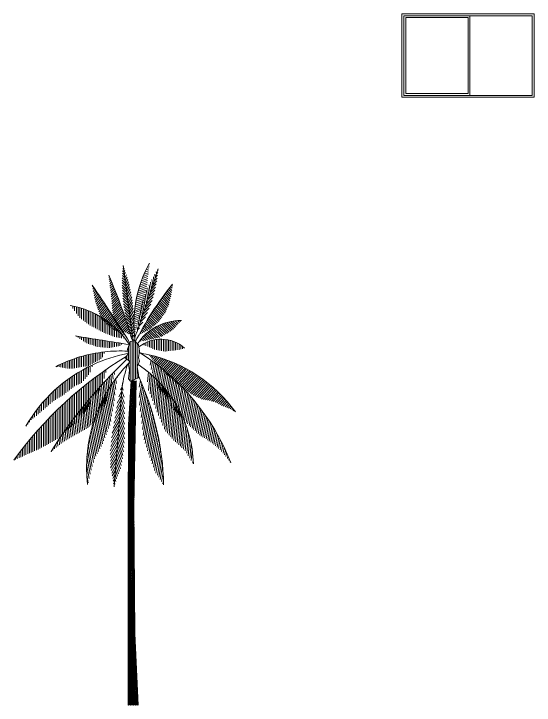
# Model space of a CAD drawing. Header units: millimetres. Extents: x -106 to 2534, y 21 to 2786.
# Drawn here: x 1225.35 to 1232.84, y 1395.82 to 1405.75 of the extents above; entities that cross this region are included whole.
import ezdxf

# ---------------------------------------------------------------- set-up
doc = ezdxf.new("R2010")
doc.units = ezdxf.units.MM
doc.layers.add('ARBOLES', color=72, linetype='Continuous', lineweight=0)
doc.layers.add('puerta . lejan', color=64, linetype='Continuous', lineweight=13)

# ---------------------------------------------------------------- blocks, each defined once
blk = doc.blocks.new('*X132')
at = {"color": 0}
for p, q in [((18.5937, 10.2216), (18.5989, 10.2268)), ((18.5968, 10.1964), (18.6074, 10.207)), ((18.5999, 10.1712), (18.6159, 10.1872)), ((18.603, 10.146), (18.6243, 10.1673)), ((18.6061, 10.1208), (18.6327, 10.1474)), ((18.6091, 10.0956), (18.641, 10.1274)), ((18.6122, 10.0704), (18.6492, 10.1073)), ((18.6153, 10.0452), (18.6574, 10.0872)), ((18.6184, 10.02), (18.6655, 10.0671)), ((18.6215, 9.9948), (18.6735, 10.0468)), ((18.6246, 9.9696), (18.6815, 10.0265)), ((18.6265, 9.9433), (18.6894, 10.0061)), ((18.6283, 9.9167), (18.6973, 9.9857)), ((18.63, 9.8902), (18.7051, 9.9652)), ((18.6318, 9.8636), (18.7128, 9.9447)), ((18.6335, 9.8371), (18.7205, 9.9241)), ((18.6375, 9.8128), (18.7281, 9.9034)), ((18.6416, 9.7887), (18.7356, 9.8826)), ((18.6458, 9.7645), (18.7431, 9.8618)), ((18.651, 9.7415), (18.7505, 9.841)), ((18.6585, 9.7207), (18.7579, 9.82)), ((18.666, 9.6999), (18.7651, 9.799)), ((18.6735, 9.6791), (18.7723, 9.7779)), ((18.6849, 9.6622), (18.7795, 9.7568)), ((18.6982, 9.6472), (18.7866, 9.7356)), ((18.7115, 9.6323), (18.7936, 9.7143)), ((18.7249, 9.6173), (18.8005, 9.693)), ((18.7423, 9.6065), (18.8074, 9.6716)), ((18.7618, 9.5977), (18.8142, 9.6501)), ((18.7812, 9.5888), (18.821, 9.6286)), ((18.8005, 9.5799), (18.8276, 9.607)), ((18.8199, 9.5709), (18.8342, 9.5853)), ((18.8394, 9.5621), (18.8408, 9.5635))]:
    blk.add_line(p, q, dxfattribs=at)
blk = doc.blocks.new('*X131')
at = {"color": 0}
for p, q in [((18.7583, 10.3462), (18.7561, 10.3484)), ((18.7712, 10.2484), (18.75, 10.2697)), ((18.7669, 10.281), (18.7517, 10.2962)), ((18.7626, 10.3136), (18.7537, 10.3225)), ((18.7842, 10.1507), (18.7471, 10.1877)), ((18.7798, 10.1832), (18.7477, 10.2154)), ((18.7755, 10.2158), (18.7487, 10.2427)), ((18.7885, 10.1181), (18.7469, 10.1596)), ((18.7928, 10.0855), (18.7472, 10.1311)), ((18.7971, 10.0529), (18.7478, 10.1021)), ((18.8014, 10.0203), (18.749, 10.0727)), ((18.8057, 9.9877), (18.7506, 10.0428)), ((18.81, 9.9551), (18.7527, 10.0124)), ((18.8144, 9.9225), (18.7553, 9.9815)), ((18.8187, 9.8899), (18.7585, 9.95)), ((18.823, 9.8573), (18.7624, 9.9179)), ((18.8273, 9.8247), (18.7668, 9.8851)), ((18.8316, 9.7921), (18.772, 9.8517)), ((18.8359, 9.7595), (18.7779, 9.8175)), ((18.8402, 9.7269), (18.7846, 9.7825)), ((18.8446, 9.6943), (18.7921, 9.7467)), ((18.8489, 9.6617), (18.8006, 9.7099)), ((18.8532, 9.6291), (18.8102, 9.6721)), ((18.8575, 9.5965), (18.8209, 9.6331)), ((18.8618, 9.5639), (18.8329, 9.5928)), ((18.8661, 9.5313), (18.8463, 9.5511)), ((18.8704, 9.4987), (18.8614, 9.5077))]:
    blk.add_line(p, q, dxfattribs=at)
blk = doc.blocks.new('*X130')
at = {"color": 0}
for p, q in [((19.0332, 10.3329), (19.0551, 10.3408)), ((19.0466, 10.3591), (19.0576, 10.3631)), ((18.987, 10.2309), (19.0448, 10.252)), ((18.9975, 10.256), (19.0474, 10.2742)), ((19.0087, 10.2814), (19.05, 10.2964)), ((19.0206, 10.307), (19.0525, 10.3186)), ((18.9592, 10.157), (19.0372, 10.1854)), ((18.9679, 10.1814), (19.0397, 10.2076)), ((18.9772, 10.2061), (19.0423, 10.2298)), ((18.9299, 10.0612), (19.0284, 10.097)), ((18.9365, 10.0848), (19.0306, 10.1191)), ((18.9435, 10.1087), (19.0328, 10.1412)), ((18.9511, 10.1327), (19.035, 10.1633)), ((18.9129, 9.9911), (19.017, 10.029)), ((18.9181, 10.0143), (19.0227, 10.0524)), ((18.9238, 10.0377), (19.0262, 10.0749)), ((18.8962, 9.8999), (18.9943, 9.9356)), ((18.8998, 9.9225), (19, 9.959)), ((18.9038, 9.9452), (19.0057, 9.9823)), ((18.9081, 9.9681), (19.0113, 10.0057)), ((18.8878, 9.833), (18.9762, 9.8652)), ((18.8902, 9.8552), (18.9824, 9.8887)), ((18.8931, 9.8775), (18.9887, 9.9123)), ((18.8826, 9.7673), (18.9575, 9.7945)), ((18.884, 9.789), (18.9637, 9.8181)), ((18.8857, 9.811), (18.97, 9.8416)), ((18.8803, 9.6813), (18.9289, 9.699)), ((18.8804, 9.7026), (18.9364, 9.723)), ((18.8808, 9.724), (18.9439, 9.747)), ((18.8815, 9.7456), (18.9513, 9.771)), ((18.8805, 9.6601), (18.9214, 9.675)), ((18.881, 9.639), (18.9139, 9.651)), ((18.8818, 9.618), (18.9064, 9.627)), ((18.8829, 9.5971), (18.8989, 9.6029)), ((18.8844, 9.5764), (18.8882, 9.5778))]:
    blk.add_line(p, q, dxfattribs=at)
blk = doc.blocks.new('*X129')
at = {"color": 0}
for p, q in [((19.1408, 10.2596), (19.1576, 10.2764)), ((19.1553, 10.3023), (19.1604, 10.3074)), ((19.0974, 10.1313), (19.1448, 10.1787)), ((19.1119, 10.174), (19.1499, 10.2121)), ((19.1263, 10.2168), (19.1542, 10.2446)), ((19.0685, 10.0458), (19.1316, 10.1089)), ((19.0829, 10.0885), (19.1387, 10.1443)), ((19.0395, 9.9603), (19.1138, 10.0345)), ((19.054, 10.003), (19.1233, 10.0724)), ((19.0106, 9.8748), (19.09, 9.9542)), ((19.025, 9.9175), (19.1027, 9.9952)), ((18.9816, 9.7892), (19.058, 9.8657)), ((18.9961, 9.832), (19.0752, 9.9111)), ((18.9672, 9.7465), (19.0379, 9.8172)), ((18.9382, 9.661), (18.9845, 9.7073)), ((18.9527, 9.7037), (19.0138, 9.7649)), ((18.9238, 9.6182), (18.9472, 9.6417))]:
    blk.add_line(p, q, dxfattribs=at)
blk = doc.blocks.new('*X128')
at = {"color": 0}
for p, q in [((19.3168, 10.0705), (19.2898, 10.0976)), ((19.3201, 10.0956), (19.3022, 10.1134)), ((19.3233, 10.1206), (19.3148, 10.1291)), ((19.2944, 9.9515), (19.2287, 10.0173)), ((19.3002, 9.974), (19.2407, 10.0335)), ((19.3061, 9.9964), (19.2529, 10.0496)), ((19.3103, 10.0204), (19.2651, 10.0657)), ((19.3136, 10.0455), (19.2774, 10.0817)), ((19.2568, 9.8477), (19.1695, 9.935)), ((19.2657, 9.8671), (19.1812, 9.9516)), ((19.2746, 9.8865), (19.1929, 9.9682)), ((19.2828, 9.9066), (19.2048, 9.9846)), ((19.2886, 9.929), (19.2167, 10.001)), ((19.2148, 9.7766), (19.1236, 9.8677)), ((19.2269, 9.7928), (19.135, 9.8847)), ((19.239, 9.8089), (19.1464, 9.9015)), ((19.2479, 9.8283), (19.1579, 9.9183)), ((19.1531, 9.6969), (19.0681, 9.7818)), ((19.1663, 9.7119), (19.0791, 9.7992)), ((19.1784, 9.7281), (19.0901, 9.8164)), ((19.1905, 9.7443), (19.1012, 9.8336)), ((19.2027, 9.7604), (19.1124, 9.8507)), ((19.0916, 9.6452), (19.0252, 9.7116)), ((19.107, 9.6581), (19.0358, 9.7293)), ((19.1224, 9.671), (19.0465, 9.7469)), ((19.1377, 9.6839), (19.0573, 9.7644)), ((19.0041, 9.5913), (18.9735, 9.6219)), ((19.0229, 9.6007), (18.9837, 9.64)), ((19.0418, 9.6102), (18.9939, 9.658)), ((19.0606, 9.6196), (19.0043, 9.676)), ((19.0762, 9.6323), (19.0147, 9.6938)), ((18.9476, 9.5629), (18.9435, 9.5671)), ((18.9664, 9.5724), (18.9534, 9.5854)), ((18.9853, 9.5818), (18.9634, 9.6037))]:
    blk.add_line(p, q, dxfattribs=at)
blk = doc.blocks.new('*X127')
at = {"color": 0}
for p, q in [((19.3205, 9.6143), (19.2391, 9.6957)), ((19.3368, 9.6263), (19.2608, 9.7023)), ((19.3507, 9.6407), (19.2833, 9.7081)), ((19.3642, 9.6555), (19.3065, 9.7132)), ((19.3776, 9.6703), (19.3305, 9.7175)), ((19.3911, 9.6851), (19.3554, 9.7209)), ((19.4046, 9.6999), (19.3812, 9.7233)), ((19.4181, 9.7147), (19.4082, 9.7246)), ((19.1776, 9.5309), (19.0867, 9.6218)), ((19.1968, 9.5401), (19.1039, 9.633)), ((19.2151, 9.55), (19.1215, 9.6436)), ((19.2335, 9.5599), (19.1397, 9.6537)), ((19.2519, 9.5698), (19.1584, 9.6632)), ((19.2703, 9.5797), (19.1777, 9.6722)), ((19.2879, 9.5904), (19.1976, 9.6807)), ((19.3042, 9.6023), (19.218, 9.6885)), ((19.0384, 9.5004), (18.9938, 9.545)), ((19.0616, 9.5055), (19.0081, 9.559)), ((19.0848, 9.5106), (19.0229, 9.5725)), ((19.108, 9.5157), (19.0381, 9.5856)), ((19.1312, 9.5207), (19.0538, 9.5981)), ((19.1544, 9.5258), (19.07, 9.6102)), ((18.9654, 9.4886), (18.9537, 9.5003)), ((18.9901, 9.4922), (18.9666, 9.5156)), ((19.0147, 9.4958), (18.98, 9.5306))]:
    blk.add_line(p, q, dxfattribs=at)
blk = doc.blocks.new('*X126')
at = {"color": 0}
for p, q in [((18.4048, 10.1104), (18.4104, 10.1172)), ((18.4094, 10.0849), (18.4221, 10.1)), ((18.4141, 10.0593), (18.4337, 10.0827)), ((18.4187, 10.0337), (18.4453, 10.0654)), ((18.4234, 10.0081), (18.4569, 10.0481)), ((18.4285, 9.9832), (18.4685, 10.0308)), ((18.435, 9.9598), (18.4801, 10.0135)), ((18.4414, 9.9364), (18.4917, 9.9962)), ((18.4479, 9.9129), (18.5032, 9.9789)), ((18.4544, 9.8895), (18.5148, 9.9615)), ((18.4617, 9.8671), (18.5263, 9.9441)), ((18.4698, 9.8457), (18.5378, 9.9268)), ((18.4779, 9.8242), (18.5493, 9.9094)), ((18.486, 9.8028), (18.5608, 9.892)), ((18.4941, 9.7814), (18.5723, 9.8745)), ((18.5023, 9.7599), (18.5838, 9.8571)), ((18.5104, 9.7385), (18.5953, 9.8396)), ((18.5241, 9.7237), (18.6067, 9.8222)), ((18.5386, 9.7099), (18.6182, 9.8047)), ((18.5532, 9.6961), (18.6296, 9.7872)), ((18.5677, 9.6823), (18.641, 9.7697)), ((18.5822, 9.6685), (18.6524, 9.7522)), ((18.5978, 9.6559), (18.6638, 9.7346)), ((18.6141, 9.6443), (18.6752, 9.7171)), ((18.6304, 9.6326), (18.6865, 9.6995)), ((18.6467, 9.621), (18.6979, 9.6819)), ((18.6631, 9.6093), (18.7092, 9.6643)), ((18.6808, 9.5993), (18.7206, 9.6467)), ((18.6994, 9.5904), (18.7319, 9.6291)), ((18.718, 9.5814), (18.7432, 9.6115)), ((18.7366, 9.5725), (18.7545, 9.5938)), ((18.7552, 9.5635), (18.7658, 9.5762)), ((18.7737, 9.5545), (18.7771, 9.5585))]:
    blk.add_line(p, q, dxfattribs=at)
blk = doc.blocks.new('*X125')
at = {"color": 0}
for p, q in [((18.18, 9.8629), (18.18, 9.8872)), ((18.2, 9.8343), (18.2, 9.8829)), ((18.22, 9.8056), (18.22, 9.8782)), ((18.24, 9.7769), (18.24, 9.873)), ((18.26, 9.7544), (18.26, 9.8674)), ((18.28, 9.7397), (18.28, 9.8613)), ((18.3, 9.725), (18.3, 9.8547)), ((18.32, 9.7104), (18.32, 9.8477)), ((18.34, 9.6957), (18.34, 9.8401)), ((18.36, 9.681), (18.36, 9.8321)), ((18.38, 9.6683), (18.38, 9.8236)), ((18.4, 9.6576), (18.4, 9.8145)), ((18.42, 9.6468), (18.42, 9.8049)), ((18.44, 9.636), (18.44, 9.7947)), ((18.46, 9.6253), (18.46, 9.7839)), ((18.48, 9.6145), (18.48, 9.7725)), ((18.5, 9.6037), (18.5, 9.7605)), ((18.52, 9.593), (18.52, 9.7478)), ((18.54, 9.5847), (18.54, 9.7345)), ((18.56, 9.577), (18.56, 9.7204)), ((18.58, 9.5693), (18.58, 9.7055)), ((18.6, 9.5616), (18.6, 9.6898)), ((18.62, 9.5539), (18.62, 9.6733)), ((18.64, 9.5462), (18.64, 9.6559)), ((18.66, 9.5385), (18.66, 9.6375)), ((18.68, 9.5313), (18.68, 9.618)), ((18.7, 9.5284), (18.7, 9.5973)), ((18.72, 9.5256), (18.72, 9.5754)), ((18.74, 9.5227), (18.74, 9.5521)), ((18.76, 9.5199), (18.76, 9.5273))]:
    blk.add_line(p, q, dxfattribs=at)
blk = doc.blocks.new('*X124')
at = {"color": 0}
for p, q in [((18.22, 9.5416), (18.22, 9.5462)), ((18.24, 9.528), (18.24, 9.5428)), ((18.26, 9.5145), (18.26, 9.5394)), ((18.28, 9.501), (18.28, 9.536)), ((18.3, 9.4874), (18.3, 9.5327)), ((18.32, 9.4739), (18.32, 9.5293)), ((18.34, 9.4656), (18.34, 9.526)), ((18.36, 9.4581), (18.36, 9.5226)), ((18.38, 9.4506), (18.38, 9.5193)), ((18.4, 9.4431), (18.4, 9.516)), ((18.42, 9.4356), (18.42, 9.5127)), ((18.44, 9.4281), (18.44, 9.5094)), ((18.46, 9.4236), (18.46, 9.5062)), ((18.48, 9.4214), (18.48, 9.5029)), ((18.5, 9.4191), (18.5, 9.4997)), ((18.52, 9.4169), (18.52, 9.4964)), ((18.54, 9.4147), (18.54, 9.4932)), ((18.56, 9.4125), (18.56, 9.49)), ((18.58, 9.4102), (18.58, 9.4868)), ((18.6, 9.4106), (18.6, 9.4836)), ((18.62, 9.4142), (18.62, 9.4805)), ((18.64, 9.4179), (18.64, 9.4773)), ((18.66, 9.4215), (18.66, 9.4742)), ((18.68, 9.4251), (18.68, 9.471)), ((18.7, 9.4288), (18.7, 9.4679)), ((18.72, 9.4324), (18.72, 9.4648)), ((18.74, 9.4488), (18.74, 9.4617))]:
    blk.add_line(p, q, dxfattribs=at)
blk = doc.blocks.new('*X123')
at = {"color": 0}
for p, q in [((19, 9.4426), (19, 9.462)), ((19.02, 9.4341), (19.02, 9.4719)), ((19.04, 9.4257), (19.04, 9.4805)), ((19.06, 9.4172), (19.06, 9.4879)), ((19.08, 9.4088), (19.08, 9.4941)), ((19.1, 9.4003), (19.1, 9.4992)), ((19.12, 9.3926), (19.12, 9.5033)), ((19.14, 9.3889), (19.14, 9.5064)), ((19.16, 9.3851), (19.16, 9.5085)), ((19.18, 9.3813), (19.18, 9.5096)), ((19.2, 9.3776), (19.2, 9.5097)), ((19.22, 9.3738), (19.22, 9.5089)), ((19.24, 9.3701), (19.24, 9.5071)), ((19.26, 9.3716), (19.26, 9.5043)), ((19.28, 9.3741), (19.28, 9.5005)), ((19.3, 9.3766), (19.3, 9.4956)), ((19.32, 9.3791), (19.32, 9.4897)), ((19.34, 9.3816), (19.34, 9.4826)), ((19.36, 9.3841), (19.36, 9.4744)), ((19.38, 9.3866), (19.38, 9.4649)), ((19.4, 9.3891), (19.4, 9.454)), ((19.42, 9.3947), (19.42, 9.4417)), ((19.44, 9.4005), (19.44, 9.4276)), ((19.46, 9.4064), (19.46, 9.4117))]:
    blk.add_line(p, q, dxfattribs=at)
blk = doc.blocks.new('*X122')
at = {"color": 0}
for p, q in [((18.7509, 9.0051), (18.7505, 9.0061)), ((18.7675, 8.8426), (18.7427, 8.9107)), ((18.7592, 8.9238), (18.7466, 8.9584)), ((18.773, 8.7689), (18.7388, 8.863)), ((18.773, 8.652), (18.7309, 8.7676)), ((18.773, 8.7105), (18.7349, 8.8153)), ((18.773, 8.535), (18.7231, 8.6722)), ((18.773, 8.5935), (18.727, 8.7199)), ((18.773, 8.4766), (18.7192, 8.6245)), ((18.7714, 8.3639), (18.7113, 8.5291)), ((18.773, 8.4181), (18.7152, 8.5768)), ((18.7652, 8.2641), (18.7035, 8.4337)), ((18.7683, 8.314), (18.7074, 8.4814)), ((18.7621, 8.2142), (18.6996, 8.386)), ((18.7485, 8.1347), (18.6917, 8.2906)), ((18.7559, 8.1727), (18.6956, 8.3383)), ((18.7336, 8.0586), (18.6839, 8.1952)), ((18.741, 8.0966), (18.6878, 8.2429)), ((18.7261, 8.0206), (18.6799, 8.1475)), ((18.7045, 7.963), (18.6721, 8.0521)), ((18.7155, 7.9914), (18.676, 8.0998)), ((18.6829, 7.9054), (18.6643, 7.9567)), ((18.6936, 7.9345), (18.6682, 8.0044)), ((18.6728, 7.8747), (18.6603, 7.909)), ((18.6526, 7.8133), (18.6525, 7.8136)), ((18.6627, 7.844), (18.6564, 7.8613))]:
    blk.add_line(p, q, dxfattribs=at)
blk = doc.blocks.new('*X121')
at = {"color": 0}
for p, q in [((18.6899, 9.0645), (18.6873, 9.0791)), ((18.6551, 8.8013), (18.6222, 8.9877)), ((18.6638, 8.8671), (18.6383, 9.0115)), ((18.6725, 8.9329), (18.6546, 9.0347)), ((18.6812, 8.9987), (18.6709, 9.0572)), ((18.6256, 8.6232), (18.5746, 8.9119)), ((18.6354, 8.6824), (18.5904, 8.938)), ((18.6453, 8.7416), (18.6062, 8.9632)), ((18.5895, 8.482), (18.5284, 8.8286)), ((18.6036, 8.5172), (18.5437, 8.8573)), ((18.6157, 8.564), (18.5591, 8.8851)), ((18.5613, 8.4115), (18.4985, 8.768)), ((18.5754, 8.4467), (18.5134, 8.7988)), ((18.5191, 8.3058), (18.4552, 8.6677)), ((18.5332, 8.341), (18.4694, 8.7025)), ((18.5473, 8.3763), (18.4838, 8.7359)), ((18.4886, 8.2483), (18.4278, 8.593)), ((18.504, 8.2763), (18.4414, 8.6312)), ((18.4578, 8.1924), (18.4018, 8.5099)), ((18.4732, 8.2204), (18.4146, 8.5526)), ((18.4424, 8.1644), (18.3895, 8.4645)), ((18.4148, 8.0911), (18.3668, 8.3629)), ((18.4274, 8.1344), (18.3778, 8.4157)), ((18.4021, 8.0478), (18.3568, 8.3049)), ((18.3894, 8.0045), (18.3479, 8.24)), ((18.3771, 7.9589), (18.3408, 8.1651)), ((18.3655, 7.9098), (18.3366, 8.0738)), ((18.3538, 7.8607), (18.3389, 7.9453))]:
    blk.add_line(p, q, dxfattribs=at)
blk = doc.blocks.new('*X120')
at = {"color": 0}
for p, q in [((18.6734, 9.1523), (18.6732, 9.1545)), ((18.5969, 8.8792), (18.5811, 9.0599)), ((18.613, 8.9244), (18.5995, 9.0792)), ((18.6274, 8.99), (18.6179, 9.0983)), ((18.642, 9.0522), (18.6363, 9.1172)), ((18.6577, 9.1023), (18.6547, 9.1359)), ((18.5297, 8.7288), (18.5077, 8.981)), ((18.5468, 8.763), (18.526, 9.001)), ((18.5639, 8.7972), (18.5444, 9.0208)), ((18.5805, 8.8374), (18.5627, 9.0404)), ((18.4775, 8.6375), (18.4528, 8.9198)), ((18.4951, 8.666), (18.4711, 8.9404)), ((18.5127, 8.6946), (18.4894, 8.9608)), ((18.4058, 8.5392), (18.3799, 8.8355)), ((18.4245, 8.5552), (18.3981, 8.8569)), ((18.4423, 8.5806), (18.4163, 8.878)), ((18.4599, 8.609), (18.4345, 8.899)), ((18.3307, 8.4796), (18.3072, 8.7477)), ((18.3498, 8.4912), (18.3254, 8.77)), ((18.3684, 8.5072), (18.3435, 8.792)), ((18.3871, 8.5232), (18.3617, 8.8139)), ((18.2732, 8.4481), (18.253, 8.6796)), ((18.2924, 8.4586), (18.271, 8.7026)), ((18.3115, 8.4691), (18.2891, 8.7253)), ((18.1966, 8.4062), (18.1809, 8.5854)), ((18.2158, 8.4167), (18.1989, 8.6093)), ((18.2349, 8.4271), (18.2169, 8.633)), ((18.2541, 8.4376), (18.2349, 8.6564)), ((18.1393, 8.3724), (18.1271, 8.5121)), ((18.1584, 8.3839), (18.145, 8.5368)), ((18.1775, 8.3955), (18.163, 8.5612)), ((18.0821, 8.3376), (18.0735, 8.4363)), ((18.1012, 8.3492), (18.0913, 8.4619)), ((18.1203, 8.3608), (18.1092, 8.4871)), ((18.0256, 8.295), (18.0201, 8.358)), ((18.0444, 8.31), (18.0379, 8.3844)), ((18.0632, 8.3249), (18.0557, 8.4105)), ((17.9693, 8.25), (17.967, 8.2769)), ((17.9881, 8.265), (17.9847, 8.3042)), ((18.0069, 8.28), (18.0024, 8.3313)), ((17.9318, 8.2201), (17.9317, 8.2212)), ((17.9506, 8.235), (17.9493, 8.2492))]:
    blk.add_line(p, q, dxfattribs=at)
blk = doc.blocks.new('*X119')
at = {"color": 0}
for p, q in [((18.54, 9.0588), (18.54, 9.145)), ((18.56, 9.1271), (18.56, 9.159)), ((18.44, 8.8552), (18.44, 9.0727)), ((18.46, 8.8859), (18.46, 9.0875)), ((18.48, 8.9218), (18.48, 9.1022)), ((18.5, 8.9618), (18.5, 9.1166)), ((18.52, 9.0018), (18.52, 9.1309)), ((18.32, 8.6772), (18.32, 8.9801)), ((18.34, 8.7027), (18.34, 8.996)), ((18.36, 8.7327), (18.36, 9.0118)), ((18.38, 8.7634), (18.38, 9.0273)), ((18.4, 8.794), (18.4, 9.0426)), ((18.42, 8.8246), (18.42, 9.0578)), ((18.24, 8.5751), (18.24, 8.9146)), ((18.26, 8.6006), (18.26, 8.9313)), ((18.28, 8.6261), (18.28, 8.9478)), ((18.3, 8.6516), (18.3, 8.9641)), ((18.14, 8.4879), (18.14, 8.8281)), ((18.16, 8.5042), (18.16, 8.8458)), ((18.18, 8.5205), (18.18, 8.8633)), ((18.2, 8.5367), (18.2, 8.8806)), ((18.22, 8.553), (18.22, 8.8977)), ((18.06, 8.4173), (18.06, 8.755)), ((18.08, 8.4354), (18.08, 8.7736)), ((18.1, 8.4534), (18.1, 8.792)), ((18.12, 8.4715), (18.12, 8.8102)), ((17.98, 8.3515), (17.98, 8.6781)), ((18, 8.3631), (18, 8.6977)), ((18.02, 8.3812), (18.02, 8.717)), ((18.04, 8.3992), (18.04, 8.7361)), ((17.9, 8.3076), (17.9, 8.5971)), ((17.92, 8.3186), (17.92, 8.6178)), ((17.94, 8.3296), (17.94, 8.6381)), ((17.96, 8.3405), (17.96, 8.6582)), ((17.82, 8.2637), (17.82, 8.5118)), ((17.84, 8.2747), (17.84, 8.5336)), ((17.86, 8.2856), (17.86, 8.555)), ((17.88, 8.2966), (17.88, 8.5762)), ((17.76, 8.2347), (17.76, 8.4447)), ((17.78, 8.2435), (17.78, 8.4674)), ((17.8, 8.2527), (17.8, 8.4898)), ((17.68, 8.1994), (17.68, 8.3507)), ((17.7, 8.2082), (17.7, 8.3747)), ((17.72, 8.217), (17.72, 8.3984)), ((17.74, 8.2259), (17.74, 8.4217)), ((17.62, 8.1723), (17.62, 8.2766)), ((17.64, 8.1814), (17.64, 8.3017)), ((17.66, 8.1905), (17.66, 8.3264)), ((17.56, 8.1451), (17.56, 8.199)), ((17.58, 8.1542), (17.58, 8.2253)), ((17.6, 8.1633), (17.6, 8.2511)), ((17.52, 8.1269), (17.52, 8.1452)), ((17.54, 8.136), (17.54, 8.1723))]:
    blk.add_line(p, q, dxfattribs=at)
blk = doc.blocks.new('*X118')
at = {"color": 0}
for p, q in [((19.0289, 9.1391), (19.0294, 9.1446)), ((19.0386, 9.0197), (19.0482, 9.1295)), ((19.05, 8.9205), (19.0669, 9.1139)), ((19.0665, 8.8804), (19.0855, 9.0977)), ((19.0831, 8.8404), (19.1042, 9.081)), ((19.0996, 8.7994), (19.1227, 9.0638)), ((19.116, 8.7568), (19.1412, 9.0459)), ((19.1323, 8.7143), (19.1597, 9.0275)), ((19.1487, 8.6718), (19.1781, 9.0084)), ((19.1653, 8.6322), (19.1965, 8.9886)), ((19.182, 8.5935), (19.2147, 8.9682)), ((19.1987, 8.5548), (19.233, 8.9469)), ((19.2153, 8.5161), (19.2511, 8.9249)), ((19.232, 8.4774), (19.2692, 8.9021)), ((19.2496, 8.449), (19.2872, 8.8783)), ((19.2679, 8.4286), (19.3051, 8.8536)), ((19.2862, 8.4082), (19.3229, 8.8278)), ((19.3045, 8.3878), (19.3406, 8.8009)), ((19.3228, 8.3674), (19.3583, 8.7728)), ((19.3411, 8.347), (19.3758, 8.7433)), ((19.3597, 8.3299), (19.3931, 8.7124)), ((19.3783, 8.313), (19.4104, 8.6797)), ((19.3969, 8.2962), (19.4274, 8.6452)), ((19.4155, 8.2793), (19.4443, 8.6085)), ((19.4341, 8.2625), (19.4609, 8.5694)), ((19.4527, 8.2456), (19.4773, 8.5272)), ((19.4711, 8.2271), (19.4934, 8.4814)), ((19.4887, 8.1989), (19.5091, 8.4311)), ((19.5064, 8.1707), (19.5242, 8.3747)), ((19.524, 8.1425), (19.5386, 8.3099)), ((19.5416, 8.1143), (19.5518, 8.2315)), ((19.5592, 8.0861), (19.5626, 8.1253))]:
    blk.add_line(p, q, dxfattribs=at)
blk = doc.blocks.new('*X117')
at = {"color": 0}
for p, q in [((18.943, 8.8407), (18.9714, 9.0019)), ((18.9432, 8.9571), (18.9569, 9.0352)), ((18.9474, 8.7509), (18.9857, 8.9679)), ((18.9552, 8.6795), (18.9998, 8.933)), ((18.9631, 8.6096), (19.0139, 8.8973)), ((18.9713, 8.5409), (19.0277, 8.8606)), ((18.9795, 8.4722), (19.0414, 8.823)), ((18.9877, 8.4036), (19.0549, 8.7843)), ((18.9991, 8.3531), (19.0682, 8.7446)), ((19.0121, 8.3113), (19.0813, 8.7036)), ((19.025, 8.2695), (19.0941, 8.6613)), ((19.0379, 8.2277), (19.1067, 8.6177)), ((19.0514, 8.1887), (19.119, 8.5724)), ((19.065, 8.151), (19.1311, 8.5255)), ((19.0787, 8.1133), (19.1428, 8.4767)), ((19.0924, 8.0756), (19.1541, 8.4258)), ((19.106, 8.0379), (19.165, 8.3726)), ((19.1197, 8.0001), (19.1755, 8.3166)), ((19.1348, 7.9708), (19.1854, 8.2575)), ((19.1508, 7.9465), (19.1946, 8.1948)), ((19.1668, 7.9221), (19.2031, 8.1276)), ((19.1829, 7.8978), (19.2106, 8.055)), ((19.1989, 7.8734), (19.2169, 7.9754)), ((19.2149, 7.8491), (19.2215, 7.8863))]:
    blk.add_line(p, q, dxfattribs=at)
blk = doc.blocks.new('*X116')
at = {"color": 0}
for p, q in [((19.0689, 9.2094), (19.0791, 9.2671)), ((19.0804, 9.1596), (19.0971, 9.2541)), ((19.0935, 9.1186), (19.1151, 9.2408)), ((19.1074, 9.0821), (19.133, 9.2274)), ((19.1214, 9.0462), (19.1509, 9.2137)), ((19.1355, 9.0114), (19.1687, 9.1998)), ((19.1497, 8.9766), (19.1866, 9.1857)), ((19.1646, 8.9458), (19.2044, 9.1714)), ((19.1816, 8.927), (19.2221, 9.1568)), ((19.1986, 8.9082), (19.2398, 9.1421)), ((19.2156, 8.8895), (19.2575, 9.1271)), ((19.2326, 8.8707), (19.2751, 9.1118)), ((19.2482, 8.8441), (19.2927, 9.0963)), ((19.2635, 8.816), (19.3102, 9.0806)), ((19.2789, 8.7879), (19.3277, 9.0647)), ((19.295, 8.7643), (19.3451, 9.0485)), ((19.3115, 8.7424), (19.3625, 9.032)), ((19.3279, 8.7205), (19.3799, 9.0153)), ((19.3444, 8.6988), (19.3972, 8.9983)), ((19.3612, 8.6789), (19.4145, 8.981)), ((19.378, 8.6589), (19.4317, 8.9635)), ((19.3948, 8.639), (19.4489, 8.9457)), ((19.4118, 8.6202), (19.466, 8.9276)), ((19.4291, 8.6034), (19.4831, 8.9092)), ((19.4465, 8.5867), (19.5001, 8.8905)), ((19.4638, 8.5699), (19.517, 8.8715)), ((19.4812, 8.5531), (19.5339, 8.8522)), ((19.4985, 8.5363), (19.5508, 8.8326)), ((19.5159, 8.5196), (19.5676, 8.8127)), ((19.5333, 8.5031), (19.5843, 8.7924)), ((19.5508, 8.487), (19.601, 8.7718)), ((19.5682, 8.4708), (19.6176, 8.7508)), ((19.5857, 8.4546), (19.6341, 8.7295)), ((19.6031, 8.4385), (19.6506, 8.7078)), ((19.6206, 8.4223), (19.667, 8.6857)), ((19.6384, 8.4082), (19.6834, 8.6632)), ((19.6567, 8.3968), (19.6997, 8.6403)), ((19.675, 8.3855), (19.7159, 8.617)), ((19.6933, 8.3742), (19.732, 8.5933)), ((19.7117, 8.3628), (19.748, 8.5691)), ((19.7298, 8.3505), (19.764, 8.5444)), ((19.7479, 8.3381), (19.7799, 8.5193)), ((19.766, 8.3258), (19.7957, 8.4937)), ((19.7842, 8.3134), (19.8113, 8.4675)), ((19.802, 8.2991), (19.827, 8.4408)), ((19.8196, 8.2842), (19.8425, 8.4136)), ((19.8373, 8.2693), (19.8579, 8.3858)), ((19.855, 8.2544), (19.8731, 8.3573)), ((19.8723, 8.2375), (19.8883, 8.3282)), ((19.8893, 8.2184), (19.9034, 8.2985)), ((19.9062, 8.1993), (19.9183, 8.268)), ((19.9232, 8.1803), (19.9331, 8.2368)), ((19.9399, 8.1599), (19.9478, 8.2047)), ((19.9565, 8.1392), (19.9623, 8.1719)), ((19.9732, 8.1185), (19.9767, 8.1382)), ((19.9898, 8.0977), (19.9909, 8.1035))]:
    blk.add_line(p, q, dxfattribs=at)
blk = doc.blocks.new('*X115')
at = {"color": 0}
for p, q in [((19.0581, 9.3229), (19.0636, 9.3288)), ((19.0708, 9.3072), (19.0859, 9.3234)), ((19.0835, 9.2915), (19.108, 9.3178)), ((19.0962, 9.2758), (19.1298, 9.3119)), ((19.1094, 9.2606), (19.1515, 9.3057)), ((19.1226, 9.2455), (19.1729, 9.2994)), ((19.1374, 9.232), (19.1941, 9.2928)), ((19.1524, 9.2188), (19.215, 9.2859)), ((19.1675, 9.2056), (19.2358, 9.2788)), ((19.1825, 9.1924), (19.2563, 9.2715)), ((19.1962, 9.1777), (19.2766, 9.264)), ((19.2089, 9.1621), (19.2967, 9.2562)), ((19.2217, 9.1465), (19.3166, 9.2483)), ((19.2345, 9.1308), (19.3364, 9.2401)), ((19.2473, 9.1152), (19.3559, 9.2317)), ((19.2602, 9.0998), (19.3752, 9.2231)), ((19.2758, 9.0871), (19.3943, 9.2143)), ((19.2913, 9.0744), (19.4133, 9.2053)), ((19.3068, 9.0617), (19.4321, 9.1961)), ((19.3223, 9.049), (19.4506, 9.1867)), ((19.3378, 9.0363), (19.469, 9.1771)), ((19.3533, 9.0236), (19.4873, 9.1673)), ((19.3686, 9.0108), (19.5053, 9.1573)), ((19.384, 8.9979), (19.5232, 9.1472)), ((19.3994, 8.9851), (19.5409, 9.1368)), ((19.4148, 8.9723), (19.5584, 9.1263)), ((19.4302, 8.9595), (19.5757, 9.1155)), ((19.4456, 8.9467), (19.5929, 9.1046)), ((19.461, 8.9338), (19.6099, 9.0935)), ((19.4774, 8.9221), (19.6267, 9.0822)), ((19.4941, 8.9107), (19.6434, 9.0708)), ((19.5108, 8.8993), (19.6599, 9.0592)), ((19.5275, 8.8879), (19.6762, 9.0473)), ((19.5442, 8.8765), (19.6924, 9.0354)), ((19.5623, 8.8665), (19.7084, 9.0232)), ((19.5814, 8.8576), (19.7242, 9.0108)), ((19.6004, 8.8488), (19.7399, 8.9983)), ((19.6195, 8.8399), (19.7554, 8.9856)), ((19.6386, 8.8311), (19.7708, 8.9728)), ((19.6577, 8.8222), (19.7859, 8.9597)), ((19.6804, 8.8172), (19.801, 8.9465)), ((19.7042, 8.8134), (19.8158, 8.9331)), ((19.7281, 8.8097), (19.8305, 8.9196)), ((19.7505, 8.8044), (19.8451, 8.9058)), ((19.772, 8.7981), (19.8594, 8.8919)), ((19.7935, 8.7919), (19.8736, 8.8778)), ((19.815, 8.7856), (19.8877, 8.8636)), ((19.8358, 8.7786), (19.9016, 8.8491)), ((19.8537, 8.7685), (19.9153, 8.8345)), ((19.8717, 8.7584), (19.9289, 8.8197)), ((19.8896, 8.7483), (19.9423, 8.8048)), ((19.9092, 8.74), (19.9555, 8.7897)), ((19.9296, 8.7326), (19.9686, 8.7743)), ((19.95, 8.7251), (19.9815, 8.7589)), ((19.9705, 8.7177), (19.9942, 8.7432)), ((19.9896, 8.7089), (20.0068, 8.7273)), ((20.007, 8.6982), (20.0192, 8.7113)), ((20.0243, 8.6875), (20.0314, 8.6951)), ((20.0416, 8.6768), (20.0435, 8.6787))]:
    blk.add_line(p, q, dxfattribs=at)
blk = doc.blocks.new('*X114')
at = {"color": 0}
for p, q in [((18.24, 9.1834), (18.24, 9.3)), ((18.26, 9.1872), (18.26, 9.3062)), ((18.28, 9.1911), (18.28, 9.312)), ((18.3, 9.1942), (18.3, 9.3176)), ((18.32, 9.1972), (18.32, 9.3229)), ((18.34, 9.2002), (18.34, 9.328)), ((18.36, 9.2032), (18.36, 9.3327)), ((18.38, 9.2139), (18.38, 9.3372)), ((18.4, 9.2255), (18.4, 9.3415)), ((18.42, 9.2371), (18.42, 9.3455)), ((18.44, 9.2484), (18.44, 9.3492)), ((18.46, 9.2584), (18.46, 9.3526)), ((18.48, 9.2684), (18.48, 9.3558)), ((18.5, 9.2822), (18.5, 9.3587)), ((18.52, 9.3022), (18.52, 9.3614)), ((18.54, 9.3447), (18.54, 9.3638)), ((18.04, 9.1867), (18.04, 9.222)), ((18.06, 9.1829), (18.06, 9.2312)), ((18.08, 9.1791), (18.08, 9.2401)), ((18.1, 9.1757), (18.1, 9.2487)), ((18.12, 9.1747), (18.12, 9.2569)), ((18.14, 9.1738), (18.14, 9.2649)), ((18.16, 9.1728), (18.16, 9.2725)), ((18.18, 9.1718), (18.18, 9.2798)), ((18.2, 9.1757), (18.2, 9.2868)), ((18.22, 9.1795), (18.22, 9.2936)), ((18, 9.1923), (18, 9.2026)), ((18.02, 9.1905), (18.02, 9.2125))]:
    blk.add_line(p, q, dxfattribs=at)
blk = doc.blocks.new('*X113')
at = {"color": 0}
for p, q in [((18.84, 9.032), (18.84, 9.4766)), ((18.86, 9.0359), (18.86, 9.4899)), ((18.88, 9.0443), (18.88, 9.4958)), ((18.9, 9.0527), (18.9, 9.4791)), ((18.92, 9.061), (18.92, 9.4591)), ((18.82, 9.265), (18.82, 9.429)), ((18.94, 9.339), (18.94, 9.4018)), ((18.8, 9.2798), (18.8, 9.3193)), ((18.82, 9.2121), (18.82, 9.2224)), ((18.94, 9.244), (18.94, 9.2714)), ((18.82, 9.0521), (18.82, 9.0648))]:
    blk.add_line(p, q, dxfattribs=at)
blk = doc.blocks.new('*X112')
at = {"color": 0}
for p, q in [((18.26, 8.9979), (18.26, 9.1388)), ((18.28, 9.01), (18.28, 9.1504)), ((18.3, 9.0325), (18.3, 9.1616)), ((18.32, 9.0551), (18.32, 9.1725)), ((18.34, 9.0776), (18.34, 9.183)), ((18.36, 9.1001), (18.36, 9.1932)), ((18.38, 9.1311), (18.38, 9.2031)), ((18.4, 9.1915), (18.4, 9.2127)), ((18.14, 8.9238), (18.14, 9.0614)), ((18.16, 8.94), (18.16, 9.0753)), ((18.18, 8.9554), (18.18, 9.0888)), ((18.2, 8.9708), (18.2, 9.1019)), ((18.22, 8.9825), (18.22, 9.1146)), ((18.24, 8.9902), (18.24, 9.1269)), ((18.04, 8.8507), (18.04, 8.9852)), ((18.06, 8.8632), (18.06, 9.0014)), ((18.08, 8.8757), (18.08, 9.0171)), ((18.1, 8.8914), (18.1, 9.0323)), ((18.12, 8.9076), (18.12, 9.0471)), ((17.96, 8.8028), (17.96, 8.9151)), ((17.98, 8.8145), (17.98, 8.9335)), ((18, 8.8263), (18, 8.9513)), ((18.02, 8.8381), (18.02, 8.9685)), ((17.88, 8.7329), (17.88, 8.8355)), ((17.9, 8.7506), (17.9, 8.8564)), ((17.92, 8.7683), (17.92, 8.8766)), ((17.94, 8.786), (17.94, 8.8962)), ((17.8, 8.6639), (17.8, 8.7442)), ((17.82, 8.6808), (17.82, 8.7683)), ((17.84, 8.6976), (17.84, 8.7915)), ((17.86, 8.7152), (17.86, 8.8139)), ((17.74, 8.6145), (17.74, 8.6661)), ((17.76, 8.6304), (17.76, 8.6932)), ((17.78, 8.647), (17.78, 8.7192)), ((17.7, 8.5815), (17.7, 8.6084)), ((17.72, 8.5987), (17.72, 8.6379)), ((17.64, 8.5107), (17.64, 8.5111)), ((17.66, 8.5343), (17.66, 8.5452)), ((17.68, 8.5579), (17.68, 8.5776))]:
    blk.add_line(p, q, dxfattribs=at)
blk = doc.blocks.new('PALME1')
at = {"layer": 'ARBOLES'}
for p, q in [((-0.105, 9.096), (0.101, 7.534)), ((0.177, 7.713), (0.623, 9.03)), ((-0.116, 6.668), (-0.293, 4.517))]:
    blk.add_line(p, q, dxfattribs=at)
blk.add_lwpolyline([(0.121, 7.548), (0.051, 7.527), (-0.017, 7.365), (0.006, 7.274), (-0.062, 7.183), (0.03, 7.115), (0.006, 7.047), (0.029, 6.933), (0.006, 6.75), (0.05, 6.706), (0.212, 6.774), (0.212, 6.841), (0.188, 7), (0.233, 7.115), (0.212, 7.183), (0.233, 7.321), (0.212, 7.456), (0.142, 7.527)], dxfattribs=at)
at = {"layer": 'ARBOLES', "color": 9}
for points in [[(0.065, 6.712), (0.005, 5.794), (0.003, 3.878), (0.002, 2.236), (0.001, 0.594), (0, 0)], [(0.165, 6.706), (0.118, 4.128), (0.137, 1.483), (0.206, 0)]]:
    blk.add_lwpolyline(points, dxfattribs=at)
at = {"layer": 'ARBOLES'}
for centre, radius, start, end in [((2.721, 7.888), 2.605, 151.1346, 187.9633), ((-10.13, 4.634), 10.619, 16.0601, 23.6636), ((-37.739, -16.34), 44.666, 32.2646, 34.0831), ((6.078, 4.538), 6.636, 141.0238, 153.4582), ((-1.525, 6.448), 1.851, 33.3677, 79.8529), ((1.097, 6.868), 1.091, 89.7598, 146.054), ((9.04, 66.901), 60.12, 260.30107, 261.37362), ((1.006, 7.403), 0.888, 159.4976, 171.2611), ((0.679, 6.828), 0.744, 48.8531, 128.2362), ((-0.166, 4.432), 2.896, 96.2907, 117.4428), ((-0.166, 4.432), 2.896, 86.8439, 96.2907), ((-2.301, 3.27), 4.758, 21.5202, 57.8257), ((4.037, 0.455), 7.892, 121.1075, 144.2442), ((6.47, 0.218), 9.504, 133.1149, 148.0463), ((0.564, 4.243), 3.086, 100.8608, 114.8493), ((-0.241, 4.294), 3.031, 77.317, 81.0902), ((-0.241, 4.294), 3.031, 35.7699, 77.317), ((0.564, 4.243), 3.086, 114.8493, 150.3053), ((2.217, 4.928), 3.079, 135.5525, 186.823), ((2.142, 6.277), 2.286, 160.4712, 172.4177), ((-1.198, 4.918), 2.548, 1.6799, 56.581), ((-4.92, 4.437), 5.655, 1.2492, 24.8436)]:
    blk.add_arc(centre, radius, start, end, dxfattribs=at)
at = {"layer": 'ARBOLES', "xscale": -1.8, "yscale": 1.8, "zscale": 1.8}
for name, p, rotation in [('*X131', (37.344, -0.121), 15.07861166500502), ('*X129', (16.741, -26.675), 322.602331085032), ('*X122', (30.533, -14.841), 350.5988575751738)]:
    blk.add_blockref(name, p, dxfattribs=dict(at, rotation=rotation))
at = {"layer": 'ARBOLES', "xscale": 1.8, "yscale": 1.8, "zscale": 1.8}
for name in ['*X131', '*X130', '*X129', '*X132', '*X126', '*X128', '*X125', '*X127', '*X124', '*X113', '*X123', '*X114', '*X115', '*X112', '*X116', '*X119', '*X120', '*X118', '*X121', '*X122', '*X117']:
    blk.add_blockref(name, (-33.868, -9.546), dxfattribs=at)
blk = doc.blocks.new('xxx')
at = {"layer": 'puerta . lejan'}
for p, q in [((1247.314, 1401.956), (1243.826, 1401.956)), ((1243.826, 1399.756), (1243.826, 1401.956)), ((1243.876, 1399.806), (1243.876, 1401.906)), ((1247.264, 1401.906), (1243.876, 1401.906)), ((1243.926, 1399.856), (1243.926, 1401.856)), ((1245.57, 1401.856), (1243.926, 1401.856)), ((1245.57, 1401.856), (1245.57, 1399.856)), ((1245.62, 1401.906), (1245.62, 1399.806)), ((1247.264, 1399.806), (1247.264, 1401.906)), ((1247.314, 1399.756), (1247.314, 1401.956)), ((1245.57, 1399.856), (1243.926, 1399.856)), ((1247.314, 1399.756), (1243.826, 1399.756)), ((1247.264, 1399.806), (1243.876, 1399.806))]:
    blk.add_line(p, q, dxfattribs=at)

msp = doc.modelspace()

# ---------------------------------------------------------------- hatches: boundary and pattern name
h = msp.add_hatch()
h.set_pattern_fill('ANSI37', color=256, scale=0.005344, style=0)
h.set_pattern_definition([(45, (1226.03222, 1495.294619), (-0.0119975544, 0.0119975544), []), (135, (1226.03222, 1495.294619), (-0.0119975544, -0.0119975544), [])])
h.paths.add_polyline_path([(1227.0801, 1398.6844), (1227.1124, 1400.4751), (1227.0433, 1400.4795), (1227.0014, 1399.8414), (1227.0003, 1398.5106), (1226.9993, 1397.3699), (1226.9984, 1396.2292), (1226.998, 1395.8164), (1227.141, 1395.8162), (1227.093, 1396.8465)])

# ---------------------------------------------------------------- block references
at = {"xscale": 0.6947160763506872, "yscale": 0.6947160763506872, "zscale": 0.6947160763506872}
msp.add_blockref('PALME1', (1226.998, 1395.8164), dxfattribs=at)
at = {"layer": 'puerta . lejan', "xscale": 0.5454545451919728, "yscale": 0.5454545451919728, "zscale": 0.5454545451919728, "rotation": 7.896596352147403e-09}
msp.add_blockref('xxx', (552.4838, 641.0499), dxfattribs=at)

doc.saveas('drawing.dxf')
